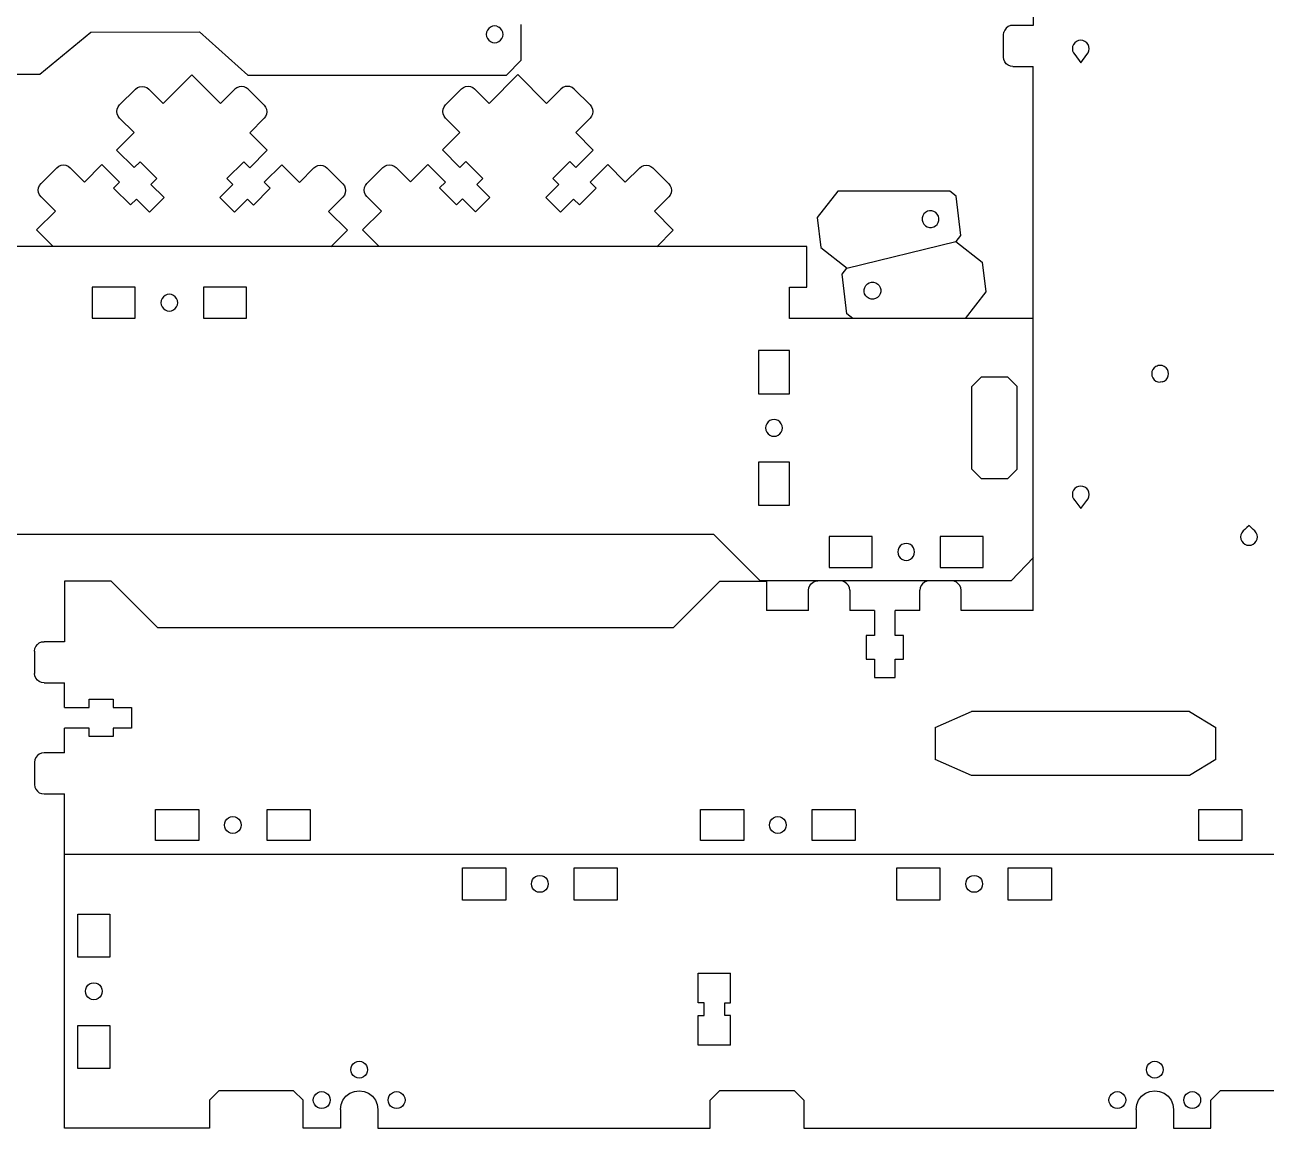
# Model space of a CAD drawing. Extents: x -217 to 602, y -128 to 416.
# Drawn here: x -63.5 to 201.7, y -127.6 to 108.1 of the extents above; entities that cross this region are included whole.
import ezdxf

# ---------------------------------------------------------------- set-up
doc = ezdxf.new("R2010")
doc.units = 0
doc.layers.add('Layer_1', color=7, linetype='CONTINUOUS')

msp = doc.modelspace()

# ---------------------------------------------------------------- linework, layer by layer
at = {"layer": 'Layer_1', "color": 3}
for points in [[(103.578773, 52.10474), (103.578773, 60.754682), (-173.518378, 60.754682), (-177.349263, 64.545124), (-177.349263, 177.370894), (-173.503985, 183.759888), (-173.503985, 196.815824)], [(240.920693, -69.115741), (-55.079082, -69.115741)]]:
    msp.add_lwpolyline(points, dxfattribs=at)
at = {"layer": 'Layer_1', "color": 5}
for points in [[(151.922057, 113.303813), (151.922057, 108.014404)], [(145.640298, 100.711396), (145.572113, 101.228004), (145.572113, 106.018388), (145.640298, 106.534996)], [(145.840055, 107.01641), (145.640298, 106.534996)], [(146.157894, 107.429781), (145.840055, 107.01641)], [(146.572111, 107.746999), (146.157894, 107.429781)], [(147.054485, 107.946389), (146.572111, 107.746999)], [(147.572109, 108.014404), (147.054485, 107.946389)], [(151.922057, 108.014404), (147.572109, 108.014404)], [(145.840055, 100.229982), (145.640298, 100.711396)], [(146.157894, 99.816611), (145.840055, 100.229982)], [(146.572111, 99.499421), (146.157894, 99.816611)], [(147.054485, 99.300003), (146.572111, 99.499421)], [(147.572109, 99.231988), (147.054485, 99.300003)], [(147.572109, 99.231988), (151.922057, 99.231988)], [(-33.98158, 91.310946), (-27.842039, 97.450488)], [(-27.842039, 97.450488), (-21.690264, 91.298713)], [(35.6616, 91.338746), (41.801141, 97.478287)], [(41.801141, 97.478287), (47.952914, 91.326511)], [(-39.883045, 94.389657), (-43.270378, 91.002325)], [(-39.883045, 94.389657), (-39.469574, 94.70678)], [(-39.469574, 94.70678), (-38.987893, 94.905882)], [(-38.987893, 94.905882), (-38.47085, 94.973434)], [(-38.47085, 94.973434), (-37.953647, 94.904845)], [(-37.953647, 94.904845), (-37.471567, 94.704784)], [(-37.471567, 94.704784), (-37.057478, 94.386844)], [(-33.98158, 91.310946), (-37.057478, 94.386844)], [(-18.207022, 94.685567), (-18.620493, 94.368484), (-21.690264, 91.298713)], [(-17.725341, 94.884709), (-18.207022, 94.685567)], [(-17.208298, 94.95226), (-17.725341, 94.884709)], [(-16.691095, 94.883671), (-17.208298, 94.95226)], [(-16.209015, 94.683571), (-16.691095, 94.883671)], [(-15.794905, 94.36565), (-16.209015, 94.683571)], [(-12.400827, 90.971572), (-15.794905, 94.36565)], [(29.760133, 94.417457), (26.372801, 91.030124)], [(29.760133, 94.417457), (30.173605, 94.734579)], [(30.173605, 94.734579), (30.655285, 94.933681)], [(30.655285, 94.933681), (31.172328, 95.001234)], [(31.172328, 95.001234), (31.689531, 94.932642)], [(31.689531, 94.932642), (32.171612, 94.732584)], [(32.171612, 94.732584), (32.585702, 94.414643)], [(35.6616, 91.338746), (32.585702, 94.414643)], [(51.436157, 94.713364), (51.022687, 94.396282), (47.952914, 91.326511)], [(51.917837, 94.912509), (51.436157, 94.713364)], [(52.434882, 94.980059), (51.917837, 94.912509)], [(52.952086, 94.91147), (52.434882, 94.980059)], [(53.434163, 94.711369), (52.952086, 94.91147)], [(53.848274, 94.393448), (53.434163, 94.711369)], [(57.242352, 90.999371), (53.848274, 94.393448)], [(-43.786623, 90.107153), (-43.587501, 90.588854)], [(-43.587501, 90.588854), (-43.270378, 91.002325)], [(-12.400827, 90.971572), (-12.082886, 90.557443)], [(-12.082886, 90.557443), (-11.882806, 90.075383)], [(25.856556, 90.134952), (26.055678, 90.616652)], [(26.055678, 90.616652), (26.372801, 91.030124)], [(57.242352, 90.999371), (57.560292, 90.585241)], [(57.560292, 90.585241), (57.760373, 90.103182)], [(-43.854174, 89.59011), (-43.786603, 90.107173)], [(-43.785565, 89.072927), (-43.854174, 89.59011)], [(-43.585505, 88.590847), (-43.785565, 89.072927)], [(-43.267584, 88.176737), (-43.585505, 88.590847)], [(-43.267584, 88.176737), (-40.191687, 85.10084)], [(-15.467765, 85.076214), (-12.397994, 88.145985)], [(-12.080911, 88.559456), (-12.397994, 88.145985)], [(-11.881769, 89.041137), (-12.080911, 88.559456)], [(-11.882806, 90.075383), (-11.814217, 89.55818)], [(-11.814217, 89.55818), (-11.881769, 89.041137)], [(25.789005, 89.61791), (25.856576, 90.134972)], [(25.857614, 89.100726), (25.789005, 89.61791)], [(26.057674, 88.618646), (25.857614, 89.100726)], [(26.375595, 88.204535), (26.057674, 88.618646)], [(26.375595, 88.204535), (29.451492, 85.128638)], [(54.175414, 85.104014), (57.245185, 88.173784)], [(57.562267, 88.587254), (57.245185, 88.173784)], [(57.761409, 89.068937), (57.562267, 88.587254)], [(57.760373, 90.103182), (57.828962, 89.585979)], [(57.828962, 89.585979), (57.761409, 89.068937)], [(-40.191687, 85.10084), (-43.931864, 81.360663)], [(-11.720124, 81.328573), (-15.467765, 85.076214)], [(29.451492, 85.128638), (25.711315, 81.388462)], [(57.923055, 81.356373), (54.175414, 85.104014)], [(-43.931864, 81.360663), (-40.184223, 77.613022)], [(-15.460301, 77.588396), (-11.720124, 81.328573)], [(25.711315, 81.388462), (29.458957, 77.640822)], [(54.182879, 77.616195), (57.923055, 81.356373)], [(-56.678559, 77.594144), (-60.065872, 74.206831)], [(-56.678559, 77.594144), (-56.265068, 77.911286)], [(-56.265068, 77.911286), (-55.783387, 78.110389)], [(-55.783387, 78.110389), (-55.266344, 78.17794)], [(-55.266344, 78.17794), (-54.749161, 78.109331)], [(-54.749161, 78.109331), (-54.267081, 77.909271)], [(-54.267081, 77.909271), (-53.852991, 77.59133)], [(-50.777094, 74.515433), (-53.852991, 77.59133)], [(-47.036917, 78.255609), (-50.777094, 74.515433)], [(-43.289276, 74.507969), (-47.036917, 78.255609)], [(-40.184223, 77.613022), (-38.913956, 78.883289)], [(-38.913956, 78.883289), (-35.307745, 75.277078)], [(-20.33211, 75.262151), (-16.733083, 78.861178)], [(-16.733083, 78.861178), (-15.460301, 77.588396)], [(-8.608884, 78.217334), (-12.349061, 74.477157)], [(-4.861244, 74.469693), (-8.608884, 78.217334)], [(-1.791473, 77.539464), (-4.861244, 74.469693)], [(-1.791473, 77.539464), (-1.378002, 77.856547)], [(-1.378002, 77.856547), (-0.896321, 78.055689)], [(-0.896321, 78.055689), (-0.379278, 78.12324)], [(-0.379278, 78.12324), (0.137905, 78.054671)], [(0.137905, 78.054671), (0.619985, 77.854571)], [(0.619985, 77.854571), (1.034095, 77.53665)], [(4.428192, 74.142552), (1.034095, 77.53665)], [(12.96462, 77.621941), (9.577307, 74.234631)], [(12.96462, 77.621941), (13.378111, 77.939086)], [(13.378111, 77.939086), (13.859792, 78.138188)], [(13.859792, 78.138188), (14.376835, 78.205738)], [(14.376835, 78.205738), (14.894018, 78.13713)], [(14.894018, 78.13713), (15.376098, 77.937071)], [(15.376098, 77.937071), (15.790188, 77.619128)], [(18.866085, 74.543233), (15.790188, 77.619128)], [(22.606262, 78.283408), (18.866085, 74.543233)], [(26.353903, 74.535768), (22.606262, 78.283408)], [(29.458957, 77.640822), (30.729222, 78.911087)], [(30.729222, 78.911087), (34.335435, 75.304877)], [(49.311069, 75.28995), (52.910097, 78.888978)], [(52.910097, 78.888978), (54.182879, 77.616195)], [(61.034295, 78.245133), (57.294117, 74.504955)], [(64.781935, 74.497493), (61.034295, 78.245133)], [(67.851706, 77.567264), (64.781935, 74.497493)], [(67.851706, 77.567264), (68.265178, 77.884346)], [(68.265178, 77.884346), (68.746858, 78.083488)], [(68.746858, 78.083488), (69.263901, 78.15104)], [(69.263901, 78.15104), (69.781084, 78.082472)], [(69.781084, 78.082472), (70.263165, 77.88237)], [(70.263165, 77.88237), (70.677272, 77.56445)], [(74.071373, 74.170352), (70.677272, 77.56445)], [(-44.559504, 73.237742), (-43.289276, 74.507969)], [(-35.307745, 75.277078), (-36.578012, 74.006811)], [(-19.059328, 73.989369), (-20.33211, 75.262151)], [(-12.349061, 74.477157), (-11.07628, 73.204375)], [(25.083675, 73.265539), (26.353903, 74.535768)], [(34.335435, 75.304877), (33.065167, 74.034609)], [(50.583852, 74.017168), (49.311069, 75.28995)], [(57.294117, 74.504955), (58.566899, 73.232175)], [(-60.649668, 72.794616), (-60.582097, 73.311679)], [(-60.581059, 72.277433), (-60.649668, 72.794616)], [(-60.582097, 73.311679), (-60.382994, 73.79336)], [(-60.380999, 71.795353), (-60.581059, 72.277433)], [(-60.382994, 73.79336), (-60.065872, 74.206831)], [(-60.063058, 71.381263), (-60.380999, 71.795353)], [(-39.683065, 70.901758), (-40.953292, 69.63153), (-44.559504, 73.237742)], [(-36.578012, 74.006811), (-33.784953, 71.213752)], [(-21.84682, 71.201878), (-19.059328, 73.989369)], [(-11.07628, 73.204375), (-14.675307, 69.605348)], [(4.428192, 74.142552), (4.746113, 73.728443)], [(4.748089, 71.730456), (4.431006, 71.316985)], [(4.746113, 73.728443), (4.946194, 73.246383)], [(4.947231, 72.212137), (4.748089, 71.730456)], [(4.946194, 73.246383), (5.014783, 72.72918)], [(5.014783, 72.72918), (4.947231, 72.212137)], [(8.993511, 72.822414), (9.061083, 73.339479)], [(9.06212, 72.305233), (8.993511, 72.822414)], [(9.061083, 73.339479), (9.260185, 73.821159)], [(9.26218, 71.823152), (9.06212, 72.305233)], [(9.260185, 73.821159), (9.577307, 74.234631)], [(9.580121, 71.409062), (9.26218, 71.823152)], [(29.960113, 70.929558), (28.689887, 69.659329), (25.083675, 73.265539)], [(33.065167, 74.034609), (35.858227, 71.241552)], [(47.79636, 71.229676), (50.583852, 74.017168)], [(58.566899, 73.232175), (54.967872, 69.633147)], [(74.071373, 74.170352), (74.389293, 73.756242)], [(74.391269, 71.758255), (74.074187, 71.344783)], [(74.389293, 73.756242), (74.589372, 73.274181)], [(74.59041, 72.239935), (74.391269, 71.758255)], [(74.589372, 73.274181), (74.657963, 72.756978)], [(74.657963, 72.756978), (74.59041, 72.239935)], [(135.467658, 61.85216), (136.46849, 63.108784), (135.443137, 71.546625), (134.150214, 72.561445), (129.272928, 72.572018), (110.202897, 72.559464), (105.797762, 66.924102), (106.574305, 60.538454), (112.200905, 56.122134)], [(-60.063058, 71.381263), (-56.98716, 68.305366)], [(-36.890006, 68.108698), (-39.683065, 70.901758)], [(-33.784953, 71.213752), (-36.890006, 68.108698)], [(-18.73558, 68.090638), (-21.84682, 71.201878)], [(-15.948088, 70.87813), (-18.73558, 68.090638)], [(-14.675307, 69.605348), (-15.948088, 70.87813)], [(1.361235, 68.247214), (4.431006, 71.316985)], [(9.580121, 71.409062), (12.656019, 68.333164)], [(32.753173, 68.136498), (29.960113, 70.929558)], [(35.858227, 71.241552), (32.753173, 68.136498)], [(50.9076, 68.118438), (47.79636, 71.229676)], [(53.695092, 70.905927), (50.9076, 68.118438)], [(54.967872, 69.633147), (53.695092, 70.905927)], [(71.004416, 68.275012), (74.074187, 71.344783)], [(-56.98716, 68.305366), (-61.004668, 64.287859)], [(1.361235, 68.247214), (5.389679, 64.218771)], [(12.656019, 68.333164), (8.638511, 64.315657)], [(71.004416, 68.275012), (75.032859, 64.246569)], [(-61.004668, 64.287859), (-57.466327, 60.749518)], [(5.389679, 64.218771), (1.860298, 60.68939)], [(8.638511, 64.315657), (12.176852, 60.777316)], [(75.032859, 64.246569), (71.503478, 60.717189)], [(113.422234, 45.401935), (112.149569, 46.382287), (111.124215, 54.820128), (112.136459, 56.115069)], [(-35.07644, -20.727753), (-45.076392, -10.747755), (-55.076288, -10.747755), (-55.076288, -23.671867)], [(84.979312, -10.747755), (74.979389, -20.727753)], [(84.979312, -10.747755), (94.979264, -10.747755)], [(94.979264, -10.747755), (94.979264, -17.035158)], [(103.922435, -12.693846), (103.99062, -12.177238)], [(103.922435, -17.035158), (103.922435, -12.693846)], [(103.99062, -12.177238), (104.190377, -11.695852)], [(104.190377, -11.695852), (104.508215, -11.282453)], [(104.508215, -11.282453), (104.922433, -10.965263)], [(104.922433, -10.965263), (105.404779, -10.765873)], [(105.404779, -10.765873), (105.922403, -10.697858)], [(111.240034, -10.765873), (110.722382, -10.697858)], [(111.72238, -10.965263), (111.240034, -10.765873)], [(112.136597, -11.282453), (111.72238, -10.965263)], [(112.454436, -11.695852), (112.136597, -11.282453)], [(112.654221, -12.177238), (112.454436, -11.695852)], [(112.722378, -12.693846), (112.654221, -12.177238)], [(112.722378, -12.693846), (112.722378, -17.035158)], [(127.790392, -12.177238), (127.722263, -12.693846)], [(127.722263, -17.035158), (127.722263, -12.693846)], [(127.990205, -11.695852), (127.790392, -12.177238)], [(128.308044, -11.282453), (127.990205, -11.695852)], [(128.722261, -10.965263), (128.308044, -11.282453)], [(129.204579, -10.765873), (128.722261, -10.965263)], [(129.722231, -10.697858), (129.204579, -10.765873)], [(135.039834, -10.765873), (134.522182, -10.697858)], [(135.522208, -10.965263), (135.039834, -10.765873)], [(135.936369, -11.282453), (135.522208, -10.965263)], [(136.254236, -11.695852), (135.936369, -11.282453)], [(136.454021, -12.177238), (136.254236, -11.695852)], [(151.922057, -17.035158), (136.522206, -17.035158), (136.522206, -12.693846), (136.454021, -12.177238)], [(103.922435, -17.035158), (94.979264, -17.035158)], [(118.022314, -17.035158), (112.722378, -17.035158)], [(118.022314, -17.035158), (118.022314, -22.324567)], [(127.722263, -17.035158), (122.422271, -17.035158)], [(122.422271, -22.324567), (122.422271, -17.035158)], [(74.979389, -20.727753), (-35.07644, -20.727753)], [(-60.426261, -23.939273), (-59.943887, -23.739883)], [(-59.943887, -23.739883), (-59.426263, -23.671867)], [(-55.076288, -23.671867), (-59.426263, -23.671867)], [(116.222357, -22.324567), (116.222357, -27.41436)], [(118.022314, -22.324567), (116.222357, -22.324567)], [(124.222256, -22.324567), (122.422271, -22.324567)], [(124.222256, -27.41436), (124.222256, -22.324567)], [(-61.426259, -25.667856), (-61.358103, -25.151276)], [(-61.426259, -25.667856), (-61.426259, -30.458268)], [(-61.358103, -25.151276), (-61.158289, -24.669862)], [(-61.158289, -24.669862), (-60.840479, -24.256491)], [(-60.840479, -24.256491), (-60.426261, -23.939273)], [(116.222357, -27.41436), (118.022314, -27.41436)], [(118.022314, -27.41436), (118.022314, -31.356468)], [(122.422271, -27.41436), (124.222256, -27.41436)], [(122.422271, -31.356468), (122.422271, -27.41436)], [(-61.358103, -30.974875), (-61.426259, -30.458268)], [(-61.158289, -31.456262), (-61.358103, -30.974875)], [(-60.840479, -31.869661), (-61.158289, -31.456262)], [(118.022314, -31.356468), (122.422271, -31.356468)], [(-60.426261, -32.18685), (-60.840479, -31.869661)], [(-59.943887, -32.38624), (-60.426261, -32.18685)], [(-59.426263, -32.454228), (-59.943887, -32.38624)], [(-59.426263, -32.454228), (-55.076288, -32.454228)], [(-55.076288, -37.743665), (-55.076288, -32.454228)], [(-49.776352, -37.743665), (-49.776352, -35.947236)], [(-49.776352, -35.947236), (-44.67637, -35.947236)], [(-44.67637, -35.947236), (-44.67637, -37.743665)], [(-55.076288, -37.743665), (-49.776352, -37.743665)], [(-44.67637, -37.743665), (-40.726416, -37.743665)], [(-40.726416, -37.743665), (-40.726416, -42.134845)], [(-55.076288, -47.424282), (-55.076288, -42.134845)], [(-49.776352, -42.134845), (-55.076288, -42.134845)], [(-49.776352, -43.931246), (-49.776352, -42.134845)], [(-44.67637, -42.134845), (-44.67637, -43.931246)], [(-40.726416, -42.134845), (-44.67637, -42.134845)], [(-44.67637, -43.931246), (-49.776352, -43.931246)], [(-60.426261, -47.69166), (-60.840479, -48.008877)], [(-59.943887, -47.49227), (-60.426261, -47.69166)], [(-59.426263, -47.424282), (-59.943887, -47.49227)], [(-55.076288, -47.424282), (-59.426263, -47.424282)], [(-61.358103, -48.903663), (-61.426259, -49.420242), (-61.426259, -54.210682)], [(-61.158289, -48.422276), (-61.358103, -48.903663)], [(-60.840479, -48.008877), (-61.158289, -48.422276)], [(-61.426259, -54.210682), (-61.358103, -54.72729)], [(-61.358103, -54.72729), (-61.158289, -55.208677)], [(-61.158289, -55.208677), (-60.840479, -55.622076)], [(-60.840479, -55.622076), (-60.426261, -55.939265)], [(-60.426261, -55.939265), (-59.943887, -56.138655)], [(-59.943887, -56.138655), (-59.426263, -56.206671), (-55.076288, -56.206671)], [(-55.076288, -69.130784), (-55.076288, -56.206671)], [(-24.081147, -121.615791), (-24.081147, -127.615808), (-55.080972, -127.615808), (-55.080972, -69.115826)], [(-24.081147, -121.615791), (-22.081151, -119.615795)], [(-6.081155, -119.615795), (-22.081151, -119.615795)], [(-4.081159, -121.615791), (-6.081155, -119.615795)], [(3.91891, -123.615787), (3.91891, -127.615808), (-4.081159, -127.615808), (-4.081159, -121.615791)], [(4.055195, -122.580512), (4.454793, -121.615791)], [(4.454793, -121.615791), (5.09047, -120.787328), (5.918906, -120.151679), (6.883626, -119.75208)], [(6.883626, -119.75208), (7.918902, -119.615795)], [(7.918902, -119.615795), (8.954177, -119.75208)], [(8.954177, -119.75208), (9.918898, -120.151679)], [(9.918898, -120.151707), (10.747333, -120.787356)], [(10.747333, -120.787328), (11.38301, -121.615791)], [(11.38301, -121.615791), (11.782608, -122.580512)], [(11.918894, -123.615787), (11.918894, -127.615808), (82.918864, -127.615808), (82.918864, -121.615791)], [(82.918864, -121.615791), (84.91886, -119.615795)], [(100.918857, -119.615795), (84.91886, -119.615795)], [(102.918853, -121.615791), (100.918857, -119.615795)], [(102.918853, -121.615791), (102.918853, -127.615808), (170.885499, -127.615808), (173.91888, -127.615808)], [(174.055165, -122.580512), (174.454764, -121.615791)], [(174.454764, -121.615791), (175.090441, -120.787328)], [(175.090441, -120.787328), (175.918876, -120.151679)], [(175.918876, -120.151707), (176.883596, -119.75208)], [(176.883596, -119.75208), (177.918844, -119.615795)], [(177.918844, -119.615795), (178.95412, -119.75208)], [(178.95412, -119.75208), (179.91884, -120.151679)], [(179.91884, -120.151707), (180.747275, -120.787356)], [(180.747275, -120.787328), (181.382952, -121.615791)], [(181.382952, -121.615791), (181.782551, -122.580512)], [(181.918836, -123.615787), (181.918836, -127.615808), (189.918848, -127.615808), (189.918848, -121.615791)], [(189.918848, -121.615791), (191.918844, -119.615795)], [(207.918868, -119.615795), (191.918844, -119.615795)], [(3.91891, -123.615787), (4.055195, -122.580512)], [(11.782608, -122.580512), (11.918894, -123.615787)], [(173.91888, -123.615787), (174.055165, -122.580512)], [(173.91888, -123.615787), (173.91888, -127.615808)], [(181.782551, -122.580512), (181.918836, -123.615787)]]:
    msp.add_lwpolyline(points, dxfattribs=at)
at = {"layer": 'Layer_1', "color": 4}
msp.add_lwpolyline([(-94.501098, 108.584917), (-94.763587, 107.808947), (-95.111229, 107.132855), (-95.532572, 106.575043), (-96.016171, 106.119847), (-96.550576, 105.785611), (-97.113739, 105.571715), (-97.118791, 97.590386), (-60.321832, 97.564421), (-49.445632, 106.554215), (-26.195458, 106.620932), (-15.843218, 97.3976), (39.376548, 97.3976), (42.519637, 100.54068), (42.519637, 108.1729)], dxfattribs=at)
at = {"layer": 'Layer_1', "color": 7}
for points in [[(35.312344, 106.98641), (35.132879, 106.552239), (35.071665, 106.086432), (35.132879, 105.620596), (35.312344, 105.186425), (35.597812, 104.813638), (35.969894, 104.527605), (36.403133, 104.347773), (36.868066, 104.286446), (37.332999, 104.347773), (37.766267, 104.527605), (38.138317, 104.813638), (38.423813, 105.186425), (38.603278, 105.620596), (38.664464, 106.086432), (38.604182, 106.505701), (38.604182, 106.552239)], [(37.332999, 107.82509), (36.868066, 107.886388), (36.403133, 107.82509), (35.969894, 107.645258), (35.597812, 107.359197), (35.312344, 106.98641)], [(37.332999, 107.82509), (37.766267, 107.645258)], [(38.603278, 106.552239), (38.423813, 106.98641), (38.138317, 107.359197), (37.766267, 107.645258)], [(160.364425, 103.489778), (160.303155, 103.024845)], [(160.544201, 103.923074), (160.364425, 103.489778)], [(160.830205, 104.295156), (160.544201, 103.923074)], [(161.202936, 104.58068), (160.830205, 104.295156)], [(161.63705, 104.760202), (161.202936, 104.58068)], [(162.102886, 104.821472), (161.63705, 104.760202)], [(162.56875, 104.760314), (162.102886, 104.821472)], [(163.002921, 104.580934), (162.56875, 104.760314)], [(163.375736, 104.295523), (163.002921, 104.580934)], [(163.661853, 103.923497), (163.375736, 104.295523)], [(163.841742, 103.490258), (163.661853, 103.923497)], [(163.903125, 103.025353), (163.841742, 103.490258)], [(160.303155, 103.024845), (160.364566, 102.559884)], [(160.364566, 102.559884), (160.544455, 102.126645)], [(160.544455, 102.126645), (160.830543, 101.754648)], [(160.830543, 101.754648), (162.103394, 100.00583), (163.376131, 101.755015)], [(163.376131, 101.755015), (163.662135, 102.127125)], [(163.662135, 102.127125), (163.841854, 102.560364)], [(163.841854, 102.560364), (163.903125, 103.025353)], [(128.2156, 66.856218), (128.211048, 66.385293)], [(128.211048, 66.385293), (128.328251, 65.929192)], [(128.341688, 67.309843), (128.2156, 66.856218)], [(128.580644, 67.715263), (128.341688, 67.309843)], [(128.91621, 68.04483), (128.580644, 67.715263)], [(129.325557, 68.276098), (128.91621, 68.04483)], [(129.780709, 68.393385), (129.325557, 68.276098)], [(130.250705, 68.388521), (129.780709, 68.393385)], [(130.703499, 68.262019), (130.250705, 68.388521)], [(131.108259, 68.022415), (130.703499, 68.262019)], [(131.437358, 67.686024), (131.108259, 68.022415)], [(131.668392, 67.275796), (131.437358, 67.686024)], [(131.654983, 65.895149), (131.781043, 66.34877)], [(131.785626, 66.81967), (131.668392, 67.275796)], [(131.781043, 66.34877), (131.785626, 66.81967)], [(128.328251, 65.929192), (128.559313, 65.518968)], [(128.559313, 65.518968), (128.888409, 65.182605)], [(128.888409, 65.182605), (129.293144, 64.942969)], [(129.293144, 64.942969), (129.745969, 64.816443)], [(129.745969, 64.816443), (130.215958, 64.811635)], [(130.215958, 64.811635), (130.671118, 64.928865)], [(130.671118, 64.928865), (131.080433, 65.160157)], [(131.080433, 65.160157), (131.416024, 65.489757)], [(131.416024, 65.489757), (131.654983, 65.895149)], [(112.136367, 56.115058), (135.387203, 61.848523), (141.013803, 57.432203), (141.789225, 51.046419), (137.38409, 45.411057)], [(116.921802, 52.997514), (117.376954, 53.114801)], [(117.376954, 53.114801), (117.84695, 53.109937)], [(117.84695, 53.109937), (118.299772, 52.983439)], [(-39.933739, 52.05473), (-49.115359, 52.05473)], [(-49.115359, 52.05473), (-49.115359, 45.454738)], [(-39.933739, 45.454738), (-39.933739, 52.05473)], [(-33.113754, 50.495086), (-33.547389, 50.315084), (-33.919809, 50.028742), (-34.205587, 49.655616), (-34.385165, 49.221078), (-34.446436, 48.754762)], [(-32.648313, 50.556469), (-33.113754, 50.495086)], [(-30.850219, 48.754762), (-30.91149, 49.221078), (-31.091124, 49.655616), (-31.376902, 50.028742), (-31.749294, 50.315084), (-32.182957, 50.495086), (-32.648313, 50.556469)], [(-25.362944, 52.05473), (-25.362944, 45.454738)], [(-16.181324, 52.05473), (-25.362916, 52.05473)], [(-16.181324, 45.454738), (-16.181324, 52.05473)], [(115.807293, 51.106709), (115.811873, 51.577637)], [(115.924524, 50.650612), (115.807293, 51.106709)], [(115.811873, 51.577637), (115.937933, 52.031259)], [(116.155558, 50.240384), (115.924524, 50.650612)], [(115.937933, 52.031259), (116.176889, 52.436679)], [(116.176889, 52.436679), (116.512483, 52.76625)], [(116.512483, 52.76625), (116.921802, 52.997514)], [(118.299772, 52.983439), (118.704504, 52.743831)], [(118.704504, 52.743831), (119.033603, 52.40744)], [(119.251228, 50.616565), (119.012269, 50.211173)], [(119.033603, 52.40744), (119.264665, 51.997215)], [(119.377316, 51.07019), (119.251228, 50.616565)], [(119.264665, 51.997215), (119.381871, 51.541086)], [(119.381871, 51.541086), (119.377316, 51.07019)], [(-34.446464, 48.754762), (-34.385165, 48.288447), (-34.205587, 47.853909), (-33.919809, 47.480755), (-33.547389, 47.194412), (-33.113754, 47.014439), (-32.648313, 46.953056)], [(-32.182957, 47.014439), (-31.749294, 47.194412), (-31.376902, 47.480755), (-31.091124, 47.853909), (-30.91149, 48.288447), (-30.850219, 48.754762)], [(116.484654, 49.904021), (116.155558, 50.240384)], [(116.889417, 49.664389), (116.484654, 49.904021)], [(117.342214, 49.537859), (116.889417, 49.664389)], [(117.812203, 49.533051), (117.342214, 49.537859)], [(118.267362, 49.650281), (117.812203, 49.533051)], [(118.676706, 49.881577), (118.267362, 49.650281)], [(119.012269, 50.211173), (118.676706, 49.881577)], [(-49.115359, 45.454738), (-39.933739, 45.454738)], [(-32.648313, 46.953056), (-32.182957, 47.014439)], [(-25.362944, 45.454738), (-16.181324, 45.454738)], [(93.258781, 38.504846), (93.258781, 29.30491)], [(99.845566, 38.504846), (93.258781, 38.504846)], [(99.845566, 29.30491), (99.845566, 38.504846)], [(177.780448, 34.838709), (177.494444, 34.465877)], [(178.153207, 35.124817), (177.780448, 34.838709)], [(178.332926, 35.214849), (178.153207, 35.124817)], [(178.387987, 35.222105), (178.332926, 35.214852)], [(179.053157, 35.366098), (178.587293, 35.3047), (178.387987, 35.222105)], [(179.519049, 35.304833), (179.053157, 35.366098)], [(179.953192, 35.125074), (179.519049, 35.304833)], [(180.326036, 34.839073), (179.953192, 35.125074)], [(180.612153, 34.466322), (180.326036, 34.839073)], [(140.845427, 11.184807), (146.530766, 11.184807), (148.526754, 13.184774), (148.526754, 30.8251), (146.530766, 32.825124), (140.845427, 32.825124), (138.84941, 30.8251)], [(177.494444, 34.465877), (177.314696, 34.031726), (177.253426, 33.565842), (177.314837, 33.099977)], [(177.314837, 33.099977), (177.494698, 32.665877)], [(177.494698, 32.665877), (177.780815, 32.293127)], [(177.780815, 32.293127), (178.153658, 32.007126)], [(178.153658, 32.007126), (178.587801, 31.827367), (179.053693, 31.766099)], [(179.519557, 31.8275), (179.699277, 31.917534)], [(179.699277, 31.917534), (179.953643, 32.007382)], [(179.953643, 32.007382), (180.326403, 32.293491)], [(180.326403, 32.293491), (180.612407, 32.666323)], [(180.792013, 34.032222), (180.612153, 34.466322)], [(180.612407, 32.666323), (180.792154, 33.100474)], [(180.853424, 33.566358), (180.792013, 34.032222)], [(180.792154, 33.100474), (180.853424, 33.566358)], [(93.258781, 29.30491), (99.845566, 29.30491)], [(138.84941, 13.184774), (138.84941, 30.8251)], [(179.519557, 31.8275), (179.053693, 31.766099)], [(94.815293, 22.471294), (94.754051, 22.004936), (94.815293, 21.538648), (94.994956, 21.104082)], [(94.994956, 22.905803), (94.815293, 22.471294)], [(95.653098, 23.5653), (95.280706, 23.278986), (94.994956, 22.905803)], [(96.086761, 23.745273), (95.653098, 23.5653)], [(97.45122, 23.5653), (97.017558, 23.745273), (96.552173, 23.806685), (96.086761, 23.745273)], [(97.823641, 23.278986), (97.45122, 23.5653)], [(98.109391, 22.905803), (97.823641, 23.278986)], [(98.289025, 22.471294), (98.109391, 22.905803)], [(98.109391, 21.104082), (98.289025, 21.538648), (98.350296, 22.004936)], [(98.350296, 22.004936), (98.289025, 22.471294)], [(94.994956, 21.104082), (95.280706, 20.730985)], [(95.280706, 20.730985), (95.653098, 20.44467), (96.086761, 20.264697), (96.552173, 20.203229), (97.017558, 20.264697)], [(97.017558, 20.264697), (97.45122, 20.44467)], [(97.45122, 20.44467), (97.823641, 20.730985)], [(97.823641, 20.730985), (98.109391, 21.104082)], [(93.258781, 14.705021), (93.258781, 5.505084)], [(99.845566, 14.705021), (93.258781, 14.705021)], [(99.845566, 5.505084), (99.845566, 14.705021)], [(140.845427, 11.184807), (138.84941, 13.184774)], [(160.364424, 8.239778), (160.303154, 7.774845)], [(160.5442, 8.673074), (160.364424, 8.239778)], [(160.830204, 9.045156), (160.5442, 8.673074)], [(161.202934, 9.33068), (160.830204, 9.045156)], [(161.637049, 9.510202), (161.202934, 9.33068)], [(162.102885, 9.571472), (161.637049, 9.510202)], [(162.568749, 9.510314), (162.102885, 9.571472)], [(163.00292, 9.330934), (162.568749, 9.510314)], [(163.375735, 9.045523), (163.00292, 9.330934)], [(163.661852, 8.673497), (163.375735, 9.045523)], [(163.84174, 8.240258), (163.661852, 8.673497)], [(163.903124, 7.775353), (163.84174, 8.240258)], [(93.258781, 5.505084), (99.845566, 5.505084)], [(160.303154, 7.774845), (160.364565, 7.309884)], [(160.364565, 7.309884), (160.544454, 6.876645)], [(160.544454, 6.876645), (160.830542, 6.504648)], [(160.830542, 6.504648), (162.103393, 4.75583), (163.37613, 6.505015)], [(163.37613, 6.505015), (163.662134, 6.877125)], [(163.662134, 6.877125), (163.841853, 7.310364)], [(163.841853, 7.310364), (163.903124, 7.775353)], [(197.151244, 0.272809), (196.778485, -0.012744)], [(198.951229, 0.273063), (198.517115, 0.713979), (198.051222, 1.171997), (197.58533, 0.713866), (197.151244, 0.272809)], [(199.324073, -0.012377), (198.951229, 0.273063)], [(108.328601, -1.194871), (108.328601, -7.794835)], [(117.510193, -1.194871), (108.328601, -1.194871)], [(117.510193, -7.794835), (117.510193, -1.194871)], [(141.262636, -1.194871), (132.080988, -1.194871)], [(132.080988, -1.194871), (132.080988, -7.794835)], [(141.262636, -7.794835), (141.262636, -1.194871)], [(196.312762, -0.818093), (196.251491, -1.283082)], [(196.251491, -1.283082), (196.312875, -1.747987)], [(196.492481, -0.384854), (196.312762, -0.818093)], [(196.312875, -1.747987), (196.492763, -2.181226)], [(196.778485, -0.012744), (196.492481, -0.384854)], [(196.492763, -2.181226), (196.77888, -2.553252)], [(196.77888, -2.553252), (197.151696, -2.838663)], [(198.951681, -2.838409), (199.324412, -2.552885)], [(199.610162, -0.384374), (199.324073, -0.012377)], [(199.324412, -2.552885), (199.610416, -2.180803)], [(199.79005, -0.817613), (199.610162, -0.384374)], [(199.610416, -2.180803), (199.790191, -1.747507)], [(199.851462, -1.282574), (199.79005, -0.817613)], [(199.790191, -1.747507), (199.851462, -1.282574)], [(123.058738, -4.028552), (122.997468, -4.494839)], [(122.997468, -4.494839), (123.058738, -4.961211)], [(123.238373, -3.593986), (123.058738, -4.028552)], [(123.058738, -4.961211), (123.238373, -5.395721)], [(123.524123, -3.22086), (123.238373, -3.593986)], [(123.896543, -2.934517), (123.524123, -3.22086)], [(124.330206, -2.754516), (123.896543, -2.934517)], [(124.79559, -2.693132), (124.330206, -2.754516)], [(125.260975, -2.754516), (124.79559, -2.693132)], [(126.067058, -3.22086), (125.694638, -2.934517), (125.260975, -2.754516)], [(126.352808, -3.593986), (126.067058, -3.22086)], [(126.532442, -4.028552), (126.352808, -3.593986)], [(126.352808, -5.395721), (126.532442, -4.961211)], [(126.593713, -4.494839), (126.532442, -4.028552)], [(126.532442, -4.961211), (126.593713, -4.494839)], [(197.151696, -2.838663), (197.585866, -3.018043)], [(197.585866, -3.018043), (198.05173, -3.079201)], [(198.05173, -3.079201), (198.517566, -3.01793)], [(198.517566, -3.01793), (198.951681, -2.838409)], [(108.328601, -7.794835), (117.510193, -7.794835)], [(123.238373, -5.395721), (123.524123, -5.768818)], [(123.524123, -5.768847), (123.896543, -6.055218)], [(123.896543, -6.055218), (124.330206, -6.235162)], [(124.330206, -6.235162), (124.79559, -6.296546)], [(124.79559, -6.296546), (125.260975, -6.235162)], [(125.260975, -6.235162), (125.694638, -6.055218), (126.067058, -5.768847)], [(126.067058, -5.768847), (126.352808, -5.395721)], [(132.080988, -7.794835), (141.262636, -7.794835)], [(130.97858, -41.987751), (138.750308, -38.556183)], [(185.365057, -38.556183), (138.750308, -38.556183)], [(185.365057, -38.556183), (190.949741, -41.987751)], [(130.97858, -41.987751), (130.97858, -48.850887)], [(190.949741, -48.850887), (190.949741, -41.987751)], [(138.750308, -52.282456), (130.97858, -48.850887)], [(190.949741, -48.850887), (185.365057, -52.282456)], [(185.365057, -52.282456), (138.750308, -52.282456)], [(-35.57653, -66.136801), (-35.57653, -59.549988)], [(-35.57653, -59.549988), (-26.376594, -59.549988), (-26.376594, -66.136801)], [(-11.77673, -59.549988), (-2.576794, -59.549988)], [(-11.77673, -66.136801), (-11.77673, -59.549988)], [(-2.576794, -59.549988), (-2.576794, -66.136801)], [(80.872584, -59.549988), (90.072549, -59.549988)], [(80.872584, -66.136801), (80.872584, -59.549988)], [(90.072549, -59.549988), (90.072549, -66.136801), (80.872584, -66.136801)], [(104.67244, -66.136801), (104.67244, -59.549988)], [(104.67244, -59.549988), (113.872377, -59.549988)], [(113.872377, -59.549988), (113.872377, -66.136801)], [(187.321783, -59.549988), (196.521719, -59.549988)], [(196.521719, -66.136801), (187.321783, -66.136801), (187.321783, -59.549988)], [(196.521719, -59.549988), (196.521719, -66.136801)], [(-20.878368, -62.843352), (-20.816985, -62.377996)], [(-20.816985, -63.308765), (-20.878368, -62.843352)], [(-20.816985, -62.377996), (-20.636984, -61.944333)], [(-20.636984, -63.742456), (-20.816985, -63.308765)], [(-20.636984, -61.944333), (-20.350669, -61.571941)], [(-20.350669, -61.571941), (-19.977515, -61.286163)], [(-19.977515, -61.286163), (-19.542978, -61.1065)], [(-19.542978, -61.1065), (-19.076662, -61.045258)], [(-19.076662, -61.045258), (-18.610318, -61.1065)], [(-18.610318, -61.1065), (-18.175808, -61.286163)], [(-18.175808, -61.286163), (-17.802654, -61.571941)], [(-17.802654, -61.571941), (-17.51634, -61.944333)], [(-17.51634, -61.944333), (-17.336338, -62.377996)], [(-17.274955, -62.843352), (-17.336338, -63.308765), (-17.51634, -63.742456)], [(-17.336338, -62.377996), (-17.274955, -62.843352)], [(95.570774, -62.843352), (95.632157, -62.377996)], [(95.632157, -63.308765), (95.570774, -62.843352)], [(95.632157, -62.377996), (95.812187, -61.944333)], [(96.098501, -64.114848), (95.812187, -63.742456), (95.632157, -63.308765)], [(95.812187, -61.944333), (96.098501, -61.571941)], [(96.098501, -61.571941), (96.471655, -61.286163)], [(96.471655, -61.286163), (96.906165, -61.1065)], [(96.906165, -61.1065), (97.37248, -61.045258)], [(97.37248, -61.045258), (97.838824, -61.1065)], [(97.838824, -61.1065), (98.273334, -61.286163), (98.646516, -61.571941), (98.932831, -61.944333), (99.112804, -62.377996)], [(99.112804, -63.308765), (98.932831, -63.742456)], [(99.112804, -62.377996), (99.174187, -62.843352)], [(99.174187, -62.843352), (99.112804, -63.308765)], [(-26.376594, -66.136801), (-35.57653, -66.136801)], [(-20.350669, -64.114848), (-20.636984, -63.742456)], [(-19.977515, -64.400598), (-20.350669, -64.114848)], [(-19.542978, -64.580261), (-19.977515, -64.400598)], [(-19.076662, -64.641475), (-19.542978, -64.580261)], [(-18.610318, -64.580261), (-19.076662, -64.641475)], [(-18.175808, -64.400598), (-18.610318, -64.580261)], [(-17.802654, -64.114848), (-18.175808, -64.400598)], [(-17.51634, -63.742456), (-17.802654, -64.114848)], [(-2.576794, -66.136801), (-11.77673, -66.136801)], [(96.906165, -64.580261), (96.471655, -64.400598), (96.098501, -64.114848)], [(97.37248, -64.641475), (96.906165, -64.580261)], [(98.273334, -64.400598), (97.838824, -64.580261), (97.37248, -64.641475)], [(98.646516, -64.114848), (98.273334, -64.400598)], [(98.932831, -63.742456), (98.646516, -64.114848)], [(113.872377, -66.136801), (104.67244, -66.136801)], [(30.018905, -78.865785), (30.018905, -71.965819)], [(30.018905, -71.965819), (39.218898, -71.965819)], [(39.218898, -71.965819), (39.218898, -78.865785)], [(44.958536, -74.514934), (45.244879, -74.14178)], [(45.244879, -74.141808), (45.618033, -73.855466)], [(45.618033, -73.855466), (46.052571, -73.675464)], [(46.052571, -73.675436), (46.518886, -73.614081)], [(46.518886, -73.614081), (46.985202, -73.675436)], [(46.985202, -73.675436), (47.41974, -73.855438)], [(47.41974, -73.855466), (47.792894, -74.141808)], [(47.792894, -74.141808), (48.079237, -74.514963)], [(53.818875, -78.865785), (53.818875, -71.965819)], [(53.818875, -71.965819), (63.018896, -71.965819)], [(63.018896, -71.965819), (63.018896, -78.865785)], [(122.81885, -78.865785), (122.81885, -71.965819)], [(122.81885, -71.965819), (132.018842, -71.965819)], [(132.018842, -71.965819), (132.018842, -78.865785)], [(137.758509, -74.514934), (138.044851, -74.14178)], [(138.044851, -74.141808), (138.417977, -73.855466)], [(138.417977, -73.855466), (138.852543, -73.675464)], [(138.852543, -73.675436), (139.318859, -73.614081)], [(139.318859, -73.614081), (139.785175, -73.675436)], [(139.785175, -73.675436), (140.219712, -73.855438)], [(140.219712, -73.855466), (140.592866, -74.141808)], [(140.592866, -74.141808), (140.879181, -74.514963)], [(146.618847, -71.965819), (155.81884, -71.965819)], [(146.618847, -78.865785), (146.618847, -71.965819)], [(155.81884, -71.965819), (155.81884, -78.865785)], [(44.717152, -75.415788), (44.778563, -74.9495)], [(44.778563, -75.882132), (44.717152, -75.415788)], [(44.778563, -74.9495), (44.958536, -74.514934)], [(44.958536, -76.316641), (44.778563, -75.882132)], [(45.244879, -76.689824), (44.958536, -76.316641)], [(45.618033, -76.976138), (45.244879, -76.689824)], [(47.792894, -76.689824), (47.41974, -76.976138)], [(48.079237, -76.316641), (47.792894, -76.689824)], [(48.079237, -74.514934), (48.25921, -74.9495)], [(48.25921, -75.882132), (48.079237, -76.316641)], [(48.25921, -74.9495), (48.320621, -75.415788)], [(48.320621, -75.415788), (48.25921, -75.882132)], [(137.517124, -75.415788), (137.578507, -74.9495)], [(137.578507, -75.882132), (137.517124, -75.415788)], [(137.578507, -74.9495), (137.758509, -74.514934)], [(137.758509, -76.316641), (137.578507, -75.882132)], [(138.044851, -76.689824), (137.758509, -76.316641)], [(138.417977, -76.976138), (138.044851, -76.689824)], [(140.592866, -76.689824), (140.219712, -76.976138)], [(140.879181, -76.316641), (140.592866, -76.689824)], [(140.879181, -74.514934), (141.059182, -74.9495)], [(141.059182, -75.882132), (140.879181, -76.316641)], [(141.059182, -74.9495), (141.120566, -75.415788)], [(141.120566, -75.415788), (141.059182, -75.882132)], [(39.218898, -78.865785), (30.018905, -78.865785)], [(46.052571, -77.156139), (45.618033, -76.976138)], [(46.518886, -77.217494), (46.052571, -77.156139)], [(46.985202, -77.156139), (46.518886, -77.217494)], [(47.41974, -76.976138), (46.985202, -77.156139)], [(63.018896, -78.865785), (53.818875, -78.865785)], [(132.018842, -78.865785), (122.81885, -78.865785)], [(138.852543, -77.156139), (138.417977, -76.976138)], [(139.318859, -77.217494), (138.852543, -77.156139)], [(139.785175, -77.156139), (139.318859, -77.217494)], [(140.219712, -76.976138), (139.785175, -77.156139)], [(155.81884, -78.865785), (146.618847, -78.865785)], [(-52.23098, -81.865779), (-45.331126, -81.865779)], [(-52.23098, -91.0658), (-52.23098, -81.865779)], [(-45.331126, -81.865779), (-45.331126, -91.0658)], [(-45.331126, -91.0658), (-52.23098, -91.0658)], [(80.380191, -109.901029), (80.380191, -107.976076), (80.380191, -106.051066), (80.377369, -103.560568), (81.606023, -103.560568), (81.606023, -100.844179), (80.375167, -100.841357), (80.379118, -98.350605), (80.379118, -96.425595), (80.379118, -94.500614)], [(80.380191, -94.501066), (87.280186, -94.501066)], [(87.263309, -109.905799), (87.263309, -107.980789), (87.263309, -106.055808), (87.266131, -103.565281), (86.037476, -103.565281), (86.037476, -100.848892), (87.268332, -100.848892), (87.264381, -98.358168), (87.264381, -96.433159), (87.264381, -94.508149)], [(-50.582689, -98.365817), (-50.521306, -97.899473)], [(-50.521306, -97.899473), (-50.341304, -97.464907)], [(-50.341304, -97.464907), (-50.05499, -97.091753)], [(-50.05499, -97.091781), (-49.681836, -96.805466)], [(-49.681836, -96.805466), (-49.247298, -96.625465)], [(-49.247298, -96.625465), (-48.780982, -96.564054)], [(-48.780982, -96.564054), (-48.314638, -96.625465)], [(-48.314638, -96.625465), (-47.880101, -96.805466)], [(-47.880101, -96.805466), (-47.506946, -97.091781)], [(-47.506946, -97.091781), (-47.22066, -97.464935)], [(-47.22066, -97.464907), (-47.040659, -97.899473)], [(-47.040659, -97.899473), (-46.979276, -98.365817)], [(-50.521306, -98.832132), (-50.582689, -98.365817)], [(-50.341304, -99.26667), (-50.521306, -98.832104)], [(-50.05499, -99.639824), (-50.341304, -99.26667)], [(-49.681836, -99.92611), (-50.05499, -99.639824)], [(-49.247298, -100.106112), (-49.681836, -99.92611)], [(-48.780982, -100.167523), (-49.247298, -100.106112)], [(-48.314638, -100.106112), (-48.780982, -100.167523)], [(-47.880101, -99.92611), (-48.314638, -100.106112)], [(-47.506946, -99.639824), (-47.880101, -99.92611)], [(-47.22066, -99.26667), (-47.506946, -99.639824)], [(-47.040659, -98.832132), (-47.22066, -99.26667)], [(-46.979276, -98.365817), (-47.040659, -98.832104)], [(-52.23098, -114.865798), (-52.23098, -105.665777)], [(-52.23098, -105.665805), (-45.331126, -105.665805)], [(-45.331126, -105.665805), (-45.331126, -114.865798)], [(87.280186, -109.901029), (83.830188, -109.901029), (80.380191, -109.901029)], [(6.360047, -114.215812), (6.646108, -113.842996)], [(6.646108, -113.842996), (7.018895, -113.556964)], [(7.018895, -113.556964), (7.453009, -113.377132)], [(7.453009, -113.377132), (7.918902, -113.315805)], [(7.918902, -113.315805), (8.384766, -113.377132)], [(8.384766, -113.377132), (8.818908, -113.556964)], [(8.818908, -113.556964), (9.191696, -113.842996)], [(9.191696, -113.842996), (9.477728, -114.215812)], [(176.360018, -114.215812), (176.646078, -113.842996)], [(176.646078, -113.842996), (177.018865, -113.556964)], [(177.018865, -113.556964), (177.45298, -113.377132)], [(177.45298, -113.377132), (177.918844, -113.315805)], [(177.918844, -113.315805), (178.384708, -113.377132)], [(178.384708, -113.377132), (178.81885, -113.556964)], [(178.81885, -113.556964), (179.191638, -113.842996)], [(179.191638, -113.842996), (179.477698, -114.215812)], [(-45.331126, -114.865798), (-52.23098, -114.865798)], [(6.118888, -115.11579), (6.180243, -114.649926)], [(6.180243, -115.581683), (6.118888, -115.11579)], [(6.180243, -114.649926), (6.360047, -114.215812)], [(6.360047, -116.015797), (6.180243, -115.581683)], [(6.646108, -116.388584), (6.360047, -116.015797)], [(7.018895, -116.674616), (6.646108, -116.388584)], [(7.453009, -116.854477), (7.018895, -116.674645)], [(8.818908, -116.674616), (8.384766, -116.854477)], [(9.191696, -116.388584), (8.818908, -116.674616)], [(9.477728, -116.015797), (9.191696, -116.388584)], [(9.477728, -114.215812), (9.65756, -114.649926)], [(9.65756, -115.581683), (9.477728, -116.015797)], [(9.65756, -114.649926), (9.718887, -115.11579)], [(9.718887, -115.11579), (9.65756, -115.581683)], [(176.118859, -115.11579), (176.180214, -114.649926)], [(176.180214, -115.581683), (176.118859, -115.11579)], [(176.180214, -114.649926), (176.360018, -114.215812)], [(176.360018, -116.015797), (176.180214, -115.581683)], [(176.646078, -116.388584), (176.360018, -116.015797)], [(177.018865, -116.674616), (176.646078, -116.388584)], [(177.45298, -116.854477), (177.018865, -116.674645)], [(178.81885, -116.674616), (178.384708, -116.854477)], [(179.191638, -116.388584), (178.81885, -116.674616)], [(179.477698, -116.015797), (179.191638, -116.388584)], [(179.477698, -114.215812), (179.657502, -114.649926)], [(179.657502, -115.581683), (179.477698, -116.015797)], [(179.657502, -114.649926), (179.718829, -115.11579)], [(179.718829, -115.11579), (179.657502, -115.581683)], [(7.918902, -116.915775), (7.453009, -116.854477)], [(8.384766, -116.854477), (7.918902, -116.915804)], [(177.918844, -116.915775), (177.45298, -116.854477)], [(178.384708, -116.854477), (177.918844, -116.915804)], [(-1.881096, -121.615791), (-1.819769, -121.149927)], [(-1.819769, -122.081684), (-1.881096, -121.615791)], [(-1.819769, -121.149927), (-1.639937, -120.715785)], [(-1.639937, -120.715756), (-1.353905, -120.342997)], [(-1.353905, -120.342997), (-0.981089, -120.056965)], [(-0.981089, -120.056965), (-0.546975, -119.877133), (-0.081111, -119.815806)], [(-0.081111, -119.815806), (0.384782, -119.877133), (0.818896, -120.056965)], [(0.818896, -120.056965), (1.191683, -120.342997)], [(1.191683, -120.342997), (1.477744, -120.715756)], [(1.477744, -120.715756), (1.657576, -121.149927)], [(1.657576, -121.149927), (1.718903, -121.615791), (1.657576, -122.081684)], [(14.117772, -121.615791), (14.179098, -121.149927)], [(14.179098, -122.081684), (14.117772, -121.615791)], [(14.179098, -121.149927), (14.35893, -120.715785)], [(14.35893, -120.715756), (14.644991, -120.342997)], [(14.644991, -120.342997), (15.017778, -120.056965)], [(15.017778, -120.056965), (15.451892, -119.877133)], [(15.451892, -119.877133), (15.917785, -119.815806)], [(15.917785, -119.815806), (16.383649, -119.877133)], [(16.383649, -119.877133), (16.817763, -120.056965)], [(16.817763, -120.056965), (17.190579, -120.342997)], [(17.190579, -120.342997), (17.476611, -120.715756)], [(17.476611, -120.715756), (17.656443, -121.149927)], [(17.656443, -121.149927), (17.71777, -121.615791)], [(17.71777, -121.615791), (17.656443, -122.081684)], [(168.118875, -121.615791), (168.180202, -121.149927)], [(168.180202, -122.081684), (168.118875, -121.615791)], [(168.180202, -121.149927), (168.360034, -120.715785)], [(168.360034, -120.715756), (168.646094, -120.342997)], [(168.646094, -120.342997), (169.018881, -120.056965)], [(169.018881, -120.056965), (169.452996, -119.877133)], [(169.452996, -119.877133), (169.91886, -119.815806)], [(169.91886, -119.815806), (170.384752, -119.877133)], [(170.384752, -119.877133), (170.818866, -120.056965)], [(170.818866, -120.056965), (171.191654, -120.342997)], [(171.191654, -120.342997), (171.477714, -120.715756)], [(171.477714, -120.715756), (171.657546, -121.149927)], [(171.657546, -121.149927), (171.718873, -121.615791)], [(171.718873, -121.615791), (171.657546, -122.081684)], [(184.117714, -121.615791), (184.179069, -121.149927)], [(184.179069, -122.081684), (184.117714, -121.615791)], [(184.179069, -121.149927), (184.358873, -120.715785)], [(184.358873, -120.715756), (184.644933, -120.342997)], [(184.644933, -120.342997), (185.01772, -120.056965)], [(185.01772, -120.056965), (185.451863, -119.877133)], [(185.451863, -119.877133), (185.917727, -119.815806)], [(185.917727, -119.815806), (186.383591, -119.877133)], [(186.383591, -119.877133), (186.817734, -120.056965)], [(186.817734, -120.056965), (187.190521, -120.342997)], [(187.190521, -120.342997), (187.476582, -120.715756)], [(187.476582, -120.715756), (187.656385, -121.149927)], [(187.656385, -121.149927), (187.717712, -121.615791)], [(187.717712, -121.615791), (187.656385, -122.081684)], [(-1.639937, -122.515798), (-1.819769, -122.081684)], [(-1.353905, -122.888585), (-1.639937, -122.515798)], [(-0.981089, -123.174646), (-1.353905, -122.888585)], [(-0.546975, -123.354421), (-0.981089, -123.174646)], [(-0.081111, -123.415776), (-0.546975, -123.354421)], [(0.384782, -123.354421), (-0.081111, -123.415776)], [(0.818896, -123.174646), (0.384782, -123.354421)], [(1.191683, -122.888585), (0.818896, -123.174646)], [(1.477744, -122.515798), (1.191683, -122.888585)], [(1.657576, -122.081684), (1.477744, -122.515798)], [(14.35893, -122.515798), (14.179098, -122.081684)], [(14.644991, -122.888585), (14.35893, -122.515798)], [(15.017778, -123.174646), (14.644991, -122.888585)], [(15.451892, -123.354421), (15.017778, -123.174646)], [(15.917785, -123.415776), (15.451892, -123.354421)], [(16.383649, -123.354421), (15.917785, -123.415776)], [(16.817763, -123.174646), (16.383649, -123.354421)], [(17.190579, -122.888585), (16.817763, -123.174646)], [(17.476611, -122.515798), (17.190579, -122.888585)], [(17.656443, -122.081684), (17.476611, -122.515798)], [(168.360034, -122.515798), (168.180202, -122.081684)], [(168.646094, -122.888585), (168.360034, -122.515798)], [(169.018881, -123.174646), (168.646094, -122.888585)], [(169.452996, -123.354421), (169.018881, -123.174646)], [(169.91886, -123.415776), (169.452996, -123.354421)], [(170.384752, -123.354421), (169.91886, -123.415776)], [(170.818866, -123.174646), (170.384752, -123.354421)], [(171.191654, -122.888585), (170.818866, -123.174646)], [(171.477714, -122.515798), (171.191654, -122.888585)], [(171.657546, -122.081684), (171.477714, -122.515798)], [(184.358873, -122.515798), (184.179069, -122.081684)], [(184.644933, -122.888585), (184.358873, -122.515798)], [(185.01772, -123.174646), (184.644933, -122.888585)], [(185.451863, -123.354421), (185.01772, -123.174646)], [(185.917727, -123.415776), (185.451863, -123.354421)], [(186.383591, -123.354421), (185.917727, -123.415776)], [(186.817734, -123.174646), (186.383591, -123.354421)], [(187.190521, -122.888585), (186.817734, -123.174646)], [(187.476582, -122.515798), (187.190521, -122.888585)], [(187.656385, -122.081684), (187.476582, -122.515798)]]:
    msp.add_lwpolyline(points, dxfattribs=at)
at = {"layer": 'Layer_1', "color": 2}
for points in [[(151.922057, -17.035158), (151.922057, 99.231988)], [(99.895406, 52.10474), (103.578773, 52.10474)], [(99.895406, 45.404785), (99.895406, 52.10474)], [(151.981831, 45.404785), (99.895406, 45.404785)], [(-200.303299, -10.69481), (-190.323272, -0.694886), (83.627976, -0.694886), (93.608003, -10.69481)], [(151.99106, -5.694848), (147.192436, -10.69481)], [(147.192436, -10.69481), (93.608003, -10.69481)]]:
    msp.add_lwpolyline(points, dxfattribs=at)

doc.saveas('drawing.dxf')
